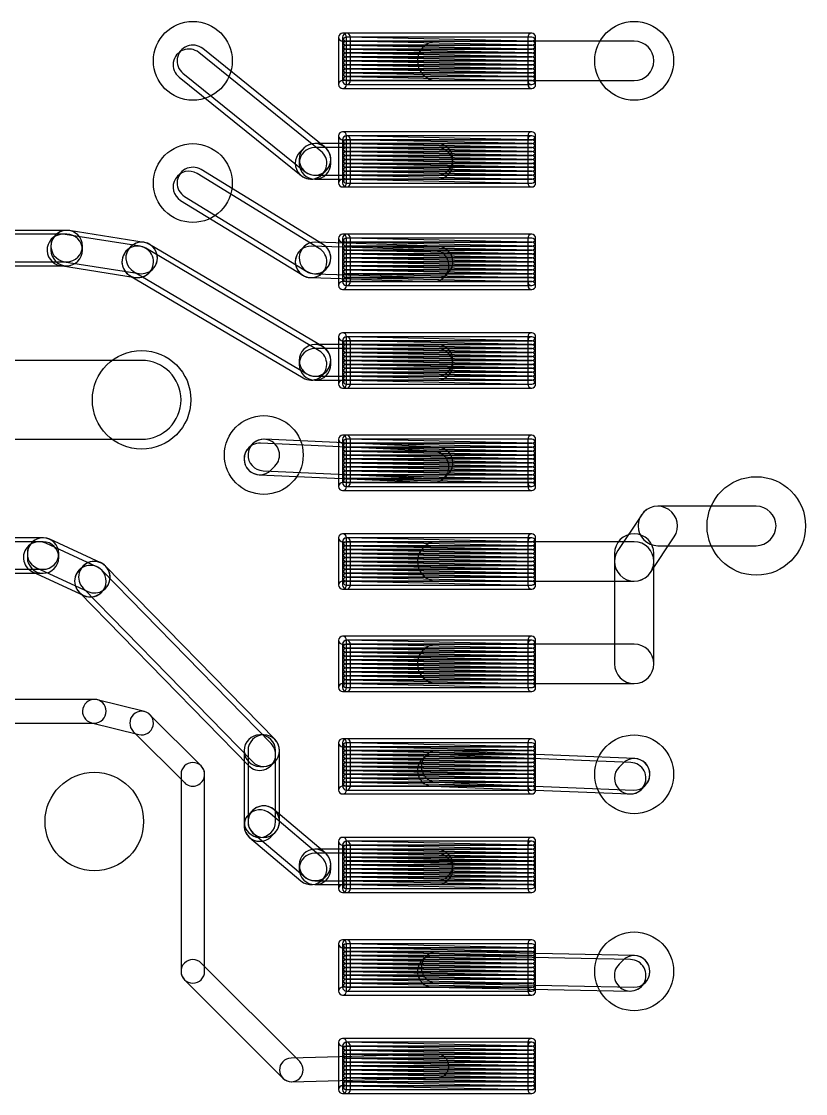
# Model space of a CAD drawing. Extents: x 2.7 to 76.1, y 3.1 to 47.6.
# Drawn here: x 5.58 to 10.63, y 13.07 to 19.98 of the extents above; entities that cross this region are included whole.
import ezdxf

# ---------------------------------------------------------------- set-up
doc = ezdxf.new("R2010")
doc.units = 0

msp = doc.modelspace()

# ---------------------------------------------------------------- linework, layer by layer
for points in [[(8.8646, 19.9041), (7.6454, 19.9041, 1), (7.6454, 19.85325), (8.8646, 19.85325, 1)], [(7.619975, 19.878675), (7.619975, 19.573875, 1), (7.670825, 19.573875), (7.670825, 19.878675, 1)], [(8.8646, 19.9041), (7.6708, 19.9041, 1), (7.6708, 19.85325), (8.8646, 19.85325, 1)], [(7.645375, 19.878675), (7.645375, 19.599275, 1), (7.696225, 19.599275), (7.696225, 19.878675, 1)], [(8.890025, 19.599275), (8.890025, 19.878675, 1), (8.839175, 19.878675), (8.839175, 19.599275, 1)], [(8.890025, 19.573875), (8.890025, 19.878675, 1), (8.839175, 19.878675), (8.839175, 19.573875, 1)], [(8.86514, 19.85329), (7.67134, 19.87869, 1), (7.670255, 19.827855), (8.864055, 19.802455, 1)], [(8.86514, 19.82789), (7.67134, 19.85329, 1), (7.670255, 19.802455), (8.864055, 19.777055, 1)], [(7.6708, 19.82785), (8.8646, 19.82785, 1), (8.8646, 19.8787), (7.6708, 19.8787, 1)], [(8.8646, 19.8787), (7.6708, 19.8787, 1), (7.6708, 19.82785), (8.8646, 19.82785, 1)], [(7.6708, 19.82785), (8.8646, 19.82785, 1), (8.8646, 19.8787), (7.6708, 19.8787, 1)], [(7.6708, 19.80245), (8.8646, 19.80245, 1), (8.8646, 19.8533), (7.6708, 19.8533, 1)], [(8.255, 19.59925), (9.525, 19.59925, 1), (9.525, 19.8533), (8.255, 19.8533, 1)], [(6.591, 19.621765), (7.3784, 18.986765, 1), (7.505995, 19.14498), (6.718595, 19.77998, 1)], [(7.531395, 19.17038), (6.743995, 19.80538, 1), (6.6164, 19.647165), (7.4038, 19.012165, 1)], [(8.86514, 19.80249), (7.67134, 19.82789, 1), (7.670255, 19.777055), (8.864055, 19.751655, 1)], [(8.86514, 19.77709), (7.67134, 19.80249, 1), (7.670255, 19.751655), (8.864055, 19.726255, 1)], [(8.86514, 19.75169), (7.67134, 19.77709, 1), (7.670255, 19.726255), (8.864055, 19.700855, 1)], [(7.6708, 19.77705), (8.8646, 19.77705, 1), (8.8646, 19.8279), (7.6708, 19.8279, 1)], [(7.6708, 19.75165), (8.8646, 19.75165, 1), (8.8646, 19.8025), (7.6708, 19.8025, 1)], [(7.6708, 19.72625), (8.8646, 19.72625, 1), (8.8646, 19.7771), (7.6708, 19.7771, 1)], [(8.86514, 19.72629), (7.67134, 19.75169, 1), (7.670255, 19.700855), (8.864055, 19.675455, 1)], [(8.86514, 19.70089), (7.67134, 19.72629, 1), (7.670255, 19.675455), (8.864055, 19.650055, 1)], [(8.86514, 19.67549), (7.67134, 19.70089, 1), (7.670255, 19.650055), (8.864055, 19.624655, 1)], [(7.6708, 19.70085), (8.8646, 19.70085, 1), (8.8646, 19.7517), (7.6708, 19.7517, 1)], [(7.6708, 19.67545), (8.8646, 19.67545, 1), (8.8646, 19.7263), (7.6708, 19.7263, 1)], [(7.6708, 19.65005), (8.8646, 19.65005, 1), (8.8646, 19.7009), (7.6708, 19.7009, 1)], [(8.86514, 19.65009), (7.67134, 19.67549, 1), (7.670255, 19.624655), (8.864055, 19.599255, 1)], [(7.6708, 19.62465), (8.8646, 19.62465, 1), (8.8646, 19.6755), (7.6708, 19.6755, 1)], [(7.6708, 19.59925), (8.8646, 19.59925, 1), (8.8646, 19.6501), (7.6708, 19.6501, 1)], [(7.6708, 19.57385), (8.8646, 19.57385, 1), (8.8646, 19.6247), (7.6708, 19.6247, 1)], [(7.6454, 19.54845), (8.8646, 19.54845, 1), (8.8646, 19.5993), (7.6454, 19.5993, 1)], [(8.8646, 19.2691), (7.6454, 19.2691, 1), (7.6454, 19.21825), (8.8646, 19.21825, 1)], [(7.619975, 19.243675), (7.619975, 18.938875, 1), (7.670825, 18.938875), (7.670825, 19.243675, 1)], [(8.86514, 19.21829), (7.67134, 19.24369, 1), (7.670255, 19.192855), (8.864055, 19.167455, 1)], [(8.86514, 19.19289), (7.67134, 19.21829, 1), (7.670255, 19.167455), (8.864055, 19.142055, 1)], [(7.6708, 19.19285), (8.8646, 19.19285, 1), (8.8646, 19.2437), (7.6708, 19.2437, 1)], [(8.8646, 19.2437), (7.6708, 19.2437, 1), (7.6708, 19.19285), (8.8646, 19.19285, 1)], [(7.645375, 19.218275), (7.645375, 18.938875, 1), (7.696225, 18.938875), (7.696225, 19.218275, 1)], [(7.6708, 19.16745), (8.8646, 19.16745, 1), (8.8646, 19.2183), (7.6708, 19.2183, 1)], [(8.890025, 18.938875), (8.890025, 19.243675, 1), (8.839175, 19.243675), (8.839175, 18.938875, 1)], [(8.890025, 18.938875), (8.890025, 19.218275, 1), (8.839175, 19.218275), (8.839175, 18.938875, 1)], [(7.514055, 18.994015), (7.539455, 19.019415, 1), (7.39574, 19.16313), (7.37034, 19.13773, 1)], [(8.255, 19.1929), (7.4676, 19.1929, 1), (7.4676, 18.98965), (8.255, 18.98965, 1)], [(7.365975, 19.091275), (7.365975, 19.065875, 1), (7.569225, 19.065875), (7.569225, 19.091275, 1)], [(7.4676, 18.96425), (8.255, 18.96425, 1), (8.255, 19.1675), (7.4676, 19.1675, 1)], [(8.86514, 19.16749), (7.67134, 19.19289, 1), (7.670255, 19.142055), (8.864055, 19.116655, 1)], [(8.86514, 19.14209), (7.67134, 19.16749, 1), (7.670255, 19.116655), (8.864055, 19.091255, 1)], [(8.86514, 19.11669), (7.67134, 19.14209, 1), (7.670255, 19.091255), (8.864055, 19.065855, 1)], [(7.6708, 19.14205), (8.8646, 19.14205, 1), (8.8646, 19.1929), (7.6708, 19.1929, 1)], [(7.6708, 19.11665), (8.8646, 19.11665, 1), (8.8646, 19.1675), (7.6708, 19.1675, 1)], [(7.6708, 19.09125), (8.8646, 19.09125, 1), (8.8646, 19.1421), (7.6708, 19.1421, 1)], [(8.86514, 19.09129), (7.67134, 19.11669, 1), (7.670255, 19.065855), (8.864055, 19.040455, 1)], [(8.86514, 19.06589), (7.67134, 19.09129, 1), (7.670255, 19.040455), (8.864055, 19.015055, 1)], [(7.6708, 19.06585), (8.8646, 19.06585, 1), (8.8646, 19.1167), (7.6708, 19.1167, 1)], [(7.6708, 19.04045), (8.8646, 19.04045, 1), (8.8646, 19.0913), (7.6708, 19.0913, 1)], [(6.60169, 18.826825), (7.38909, 18.344225, 1), (7.495305, 18.51752), (6.707905, 19.00012, 1)], [(7.520705, 18.54292), (6.733305, 19.02552, 1), (6.62709, 18.852225), (7.41449, 18.369625, 1)], [(8.86514, 19.04049), (7.67134, 19.06589, 1), (7.670255, 19.015055), (8.864055, 18.989655, 1)], [(8.86514, 19.01509), (7.67134, 19.04049, 1), (7.670255, 18.989655), (8.864055, 18.964255, 1)], [(8.86514, 18.98969), (7.67134, 19.01509, 1), (7.670255, 18.964255), (8.864055, 18.938855, 1)], [(7.6708, 19.01505), (8.8646, 19.01505, 1), (8.8646, 19.0659), (7.6708, 19.0659, 1)], [(7.6708, 18.98965), (8.8646, 18.98965, 1), (8.8646, 19.0405), (7.6708, 19.0405, 1)], [(7.6708, 18.96425), (8.8646, 18.96425, 1), (8.8646, 19.0151), (7.6708, 19.0151, 1)], [(7.6454, 18.91345), (8.8646, 18.91345, 1), (8.8646, 18.9643), (7.6454, 18.9643, 1)], [(7.6708, 18.93885), (8.8646, 18.93885, 1), (8.8646, 18.9897), (7.6708, 18.9897, 1)], [(7.6708, 18.91345), (8.8646, 18.91345, 1), (8.8646, 18.9643), (7.6708, 18.9643, 1)], [(5.8674, 18.6341), (4.1402, 18.6341, 1), (4.1402, 18.43085), (5.8674, 18.43085, 1)], [(4.1402, 18.40545), (5.8674, 18.40545, 1), (5.8674, 18.6087), (4.1402, 18.6087, 1)], [(5.82615, 18.40669), (6.30875, 18.33049, 1), (6.340445, 18.531255), (5.857845, 18.607455, 1)], [(6.365845, 18.556655), (5.883245, 18.632855, 1), (5.85155, 18.43209), (6.33415, 18.35589, 1)], [(5.969025, 18.507075), (5.969025, 18.532475, 1), (5.765775, 18.532475), (5.765775, 18.507075, 1)], [(8.8646, 18.6087), (7.6454, 18.6087, 1), (7.6454, 18.55785), (8.8646, 18.55785, 1)], [(7.619975, 18.583275), (7.619975, 18.278475, 1), (7.670825, 18.278475), (7.670825, 18.583275, 1)], [(8.8646, 18.6087), (7.6708, 18.6087, 1), (7.6708, 18.55785), (8.8646, 18.55785, 1)], [(7.645375, 18.583275), (7.645375, 18.303875, 1), (7.696225, 18.303875), (7.696225, 18.583275, 1)], [(8.890025, 18.303875), (8.890025, 18.583275, 1), (8.839175, 18.583275), (8.839175, 18.303875, 1)], [(8.890025, 18.278475), (8.890025, 18.583275, 1), (8.839175, 18.583275), (8.839175, 18.278475, 1)], [(6.2729, 18.34338), (7.3905, 17.68298, 1), (7.493895, 17.857965), (6.376295, 18.518365, 1)], [(6.396455, 18.359015), (6.421855, 18.384415, 1), (6.27814, 18.52813), (6.25274, 18.50273, 1)], [(6.27814, 18.52813), (6.25274, 18.50273, 1), (6.396455, 18.359015), (6.421855, 18.384415, 1)], [(7.519295, 17.883365), (6.401695, 18.543765, 1), (6.2983, 18.36878), (7.4159, 17.70838, 1)], [(7.43892, 18.3293), (8.22632, 18.3039, 1), (8.232875, 18.507045), (7.445475, 18.532445, 1)], [(7.514055, 18.359015), (7.539455, 18.384415, 1), (7.39574, 18.52813), (7.37034, 18.50273, 1)], [(7.39574, 18.52813), (7.37034, 18.50273, 1), (7.514055, 18.359015), (7.539455, 18.384415, 1)], [(8.258275, 18.532445), (7.470875, 18.557845, 1), (7.46432, 18.3547), (8.25172, 18.3293, 1)], [(8.86514, 18.55789), (7.67134, 18.58329, 1), (7.670255, 18.532455), (8.864055, 18.507055, 1)], [(8.86514, 18.53249), (7.67134, 18.55789, 1), (7.670255, 18.507055), (8.864055, 18.481655, 1)], [(8.86514, 18.50709), (7.67134, 18.53249, 1), (7.670255, 18.481655), (8.864055, 18.456255, 1)], [(7.6708, 18.53245), (8.8646, 18.53245, 1), (8.8646, 18.5833), (7.6708, 18.5833, 1)], [(7.6708, 18.50705), (8.8646, 18.50705, 1), (8.8646, 18.5579), (7.6708, 18.5579, 1)], [(7.6708, 18.48165), (8.8646, 18.48165, 1), (8.8646, 18.5325), (7.6708, 18.5325, 1)], [(8.86514, 18.48169), (7.67134, 18.50709, 1), (7.670255, 18.456255), (8.864055, 18.430855, 1)], [(8.86514, 18.45629), (7.67134, 18.48169, 1), (7.670255, 18.430855), (8.864055, 18.405455, 1)], [(8.86514, 18.43089), (7.67134, 18.45629, 1), (7.670255, 18.405455), (8.864055, 18.380055, 1)], [(7.6708, 18.45625), (8.8646, 18.45625, 1), (8.8646, 18.5071), (7.6708, 18.5071, 1)], [(7.6708, 18.43085), (8.8646, 18.43085, 1), (8.8646, 18.4817), (7.6708, 18.4817, 1)], [(8.8646, 18.4817), (7.6708, 18.4817, 1), (7.6708, 18.43085), (8.8646, 18.43085, 1)], [(7.6708, 18.43085), (8.8646, 18.43085, 1), (8.8646, 18.4817), (7.6708, 18.4817, 1)], [(7.6708, 18.40545), (8.8646, 18.40545, 1), (8.8646, 18.4563), (7.6708, 18.4563, 1)], [(8.86514, 18.40549), (7.67134, 18.43089, 1), (7.670255, 18.380055), (8.864055, 18.354655, 1)], [(8.86514, 18.38009), (7.67134, 18.40549, 1), (7.670255, 18.354655), (8.864055, 18.329255, 1)], [(8.86514, 18.35469), (7.67134, 18.38009, 1), (7.670255, 18.329255), (8.864055, 18.303855, 1)], [(7.6708, 18.38005), (8.8646, 18.38005, 1), (8.8646, 18.4309), (7.6708, 18.4309, 1)], [(7.6708, 18.35465), (8.8646, 18.35465, 1), (8.8646, 18.4055), (7.6708, 18.4055, 1)], [(7.6708, 18.32925), (8.8646, 18.32925, 1), (8.8646, 18.3801), (7.6708, 18.3801, 1)], [(7.6708, 18.30385), (8.8646, 18.30385, 1), (8.8646, 18.3547), (7.6708, 18.3547, 1)], [(7.6708, 18.27845), (8.8646, 18.27845, 1), (8.8646, 18.3293), (7.6708, 18.3293, 1)], [(7.6454, 18.25305), (8.8646, 18.25305, 1), (8.8646, 18.3039), (7.6454, 18.3039, 1)], [(8.8646, 17.9737), (7.6454, 17.9737, 1), (7.6454, 17.92285), (8.8646, 17.92285, 1)], [(7.619975, 17.948275), (7.619975, 17.643475, 1), (7.670825, 17.643475), (7.670825, 17.948275, 1)], [(8.890025, 17.643475), (8.890025, 17.948275, 1), (8.839175, 17.948275), (8.839175, 17.643475, 1)], [(8.255, 17.8975), (7.4676, 17.8975, 1), (7.4676, 17.69425), (8.255, 17.69425, 1)], [(7.365975, 17.795875), (7.365975, 17.770475, 1), (7.569225, 17.770475), (7.569225, 17.795875, 1)], [(8.86514, 17.92289), (7.67134, 17.94829, 1), (7.670255, 17.897455), (8.864055, 17.872055, 1)], [(8.86514, 17.89749), (7.67134, 17.92289, 1), (7.670255, 17.872055), (8.864055, 17.846655, 1)], [(8.86514, 17.87209), (7.67134, 17.89749, 1), (7.670255, 17.846655), (8.864055, 17.821255, 1)], [(7.6708, 17.89745), (8.8646, 17.89745, 1), (8.8646, 17.9483), (7.6708, 17.9483, 1)], [(8.8646, 17.9483), (7.6708, 17.9483, 1), (7.6708, 17.89745), (8.8646, 17.89745, 1)], [(7.645375, 17.922875), (7.645375, 17.643475, 1), (7.696225, 17.643475), (7.696225, 17.922875, 1)], [(7.6708, 17.87205), (8.8646, 17.87205, 1), (8.8646, 17.9229), (7.6708, 17.9229, 1)], [(7.6708, 17.84665), (8.8646, 17.84665, 1), (8.8646, 17.8975), (7.6708, 17.8975, 1)], [(8.890025, 17.643475), (8.890025, 17.922875, 1), (8.839175, 17.922875), (8.839175, 17.643475, 1)], [(7.4676, 17.66885), (8.255, 17.66885, 1), (8.255, 17.8721), (7.4676, 17.8721, 1)], [(8.86514, 17.84669), (7.67134, 17.87209, 1), (7.670255, 17.821255), (8.864055, 17.795855, 1)], [(8.86514, 17.82129), (7.67134, 17.84669, 1), (7.670255, 17.795855), (8.864055, 17.770455, 1)], [(7.6708, 17.82125), (8.8646, 17.82125, 1), (8.8646, 17.8721), (7.6708, 17.8721, 1)], [(7.6708, 17.79585), (8.8646, 17.79585, 1), (8.8646, 17.8467), (7.6708, 17.8467, 1)], [(4.1402, 17.28785), (6.35, 17.28785, 1), (6.35, 17.7959), (4.1402, 17.7959, 1)], [(8.86514, 17.79589), (7.67134, 17.82129, 1), (7.670255, 17.770455), (8.864055, 17.745055, 1)], [(8.86514, 17.77049), (7.67134, 17.79589, 1), (7.670255, 17.745055), (8.864055, 17.719655, 1)], [(8.86514, 17.74509), (7.67134, 17.77049, 1), (7.670255, 17.719655), (8.864055, 17.694255, 1)], [(7.6708, 17.77045), (8.8646, 17.77045, 1), (8.8646, 17.8213), (7.6708, 17.8213, 1)], [(7.6708, 17.74505), (8.8646, 17.74505, 1), (8.8646, 17.7959), (7.6708, 17.7959, 1)], [(7.6708, 17.71965), (8.8646, 17.71965, 1), (8.8646, 17.7705), (7.6708, 17.7705, 1)], [(8.86514, 17.71969), (7.67134, 17.74509, 1), (7.670255, 17.694255), (8.864055, 17.668855, 1)], [(8.86514, 17.69429), (7.67134, 17.71969, 1), (7.670255, 17.668855), (8.864055, 17.643455, 1)], [(7.6708, 17.69425), (8.8646, 17.69425, 1), (8.8646, 17.7451), (7.6708, 17.7451, 1)], [(7.6708, 17.66885), (8.8646, 17.66885, 1), (8.8646, 17.7197), (7.6708, 17.7197, 1)], [(7.6708, 17.64345), (8.8646, 17.64345, 1), (8.8646, 17.6943), (7.6708, 17.6943, 1)], [(7.6454, 17.61805), (8.8646, 17.61805, 1), (8.8646, 17.6689), (7.6454, 17.6689, 1)], [(7.6708, 17.61805), (8.8646, 17.61805, 1), (8.8646, 17.6689), (7.6708, 17.6689, 1)], [(7.06554, 17.25813), (7.04014, 17.23273, 1), (7.183855, 17.089015), (7.209255, 17.114415, 1)], [(8.25961, 17.236995), (7.14201, 17.287795, 1), (7.132785, 17.08475), (8.250385, 17.03395, 1)], [(8.8646, 17.3133), (7.6454, 17.3133, 1), (7.6454, 17.26245), (8.8646, 17.26245, 1)], [(7.619975, 17.287875), (7.619975, 16.983075, 1), (7.670825, 16.983075), (7.670825, 17.287875, 1)], [(8.86514, 17.26249), (7.67134, 17.28789, 1), (7.670255, 17.237055), (8.864055, 17.211655, 1)], [(8.8646, 17.3133), (7.6708, 17.3133, 1), (7.6708, 17.26245), (8.8646, 17.26245, 1)], [(7.645375, 17.287875), (7.645375, 17.008475, 1), (7.696225, 17.008475), (7.696225, 17.287875, 1)], [(7.6708, 17.23705), (8.8646, 17.23705, 1), (8.8646, 17.2879), (7.6708, 17.2879, 1)], [(8.890025, 17.008475), (8.890025, 17.287875, 1), (8.839175, 17.287875), (8.839175, 17.008475, 1)], [(8.890025, 16.983075), (8.890025, 17.287875, 1), (8.839175, 17.287875), (8.839175, 16.983075, 1)], [(7.107385, 17.05935), (8.224985, 17.00855, 1), (8.23421, 17.211595), (7.11661, 17.262395, 1)], [(8.86514, 17.23709), (7.67134, 17.26249, 1), (7.670255, 17.211655), (8.864055, 17.186255, 1)], [(8.86514, 17.21169), (7.67134, 17.23709, 1), (7.670255, 17.186255), (8.864055, 17.160855, 1)], [(8.86514, 17.18629), (7.67134, 17.21169, 1), (7.670255, 17.160855), (8.864055, 17.135455, 1)], [(7.6708, 17.21165), (8.8646, 17.21165, 1), (8.8646, 17.2625), (7.6708, 17.2625, 1)], [(7.6708, 17.18625), (8.8646, 17.18625, 1), (8.8646, 17.2371), (7.6708, 17.2371, 1)], [(7.6708, 17.16085), (8.8646, 17.16085, 1), (8.8646, 17.2117), (7.6708, 17.2117, 1)], [(8.86514, 17.16089), (7.67134, 17.18629, 1), (7.670255, 17.135455), (8.864055, 17.110055, 1)], [(8.86514, 17.13549), (7.67134, 17.16089, 1), (7.670255, 17.110055), (8.864055, 17.084655, 1)], [(8.86514, 17.11009), (7.67134, 17.13549, 1), (7.670255, 17.084655), (8.864055, 17.059255, 1)], [(7.6708, 17.13545), (8.8646, 17.13545, 1), (8.8646, 17.1863), (7.6708, 17.1863, 1)], [(7.6708, 17.11005), (8.8646, 17.11005, 1), (8.8646, 17.1609), (7.6708, 17.1609, 1)], [(7.6708, 17.08465), (8.8646, 17.08465, 1), (8.8646, 17.1355), (7.6708, 17.1355, 1)], [(8.86514, 17.08469), (7.67134, 17.11009, 1), (7.670255, 17.059255), (8.864055, 17.033855, 1)], [(8.86514, 17.05929), (7.67134, 17.08469, 1), (7.670255, 17.033855), (8.864055, 17.008455, 1)], [(7.6708, 17.05925), (8.8646, 17.05925, 1), (8.8646, 17.1101), (7.6708, 17.1101, 1)], [(8.8646, 17.1101), (7.6708, 17.1101, 1), (7.6708, 17.05925), (8.8646, 17.05925, 1)], [(7.6708, 17.05925), (8.8646, 17.05925, 1), (8.8646, 17.1101), (7.6708, 17.1101, 1)], [(7.6708, 17.03385), (8.8646, 17.03385, 1), (8.8646, 17.0847), (7.6708, 17.0847, 1)], [(7.6454, 16.95765), (8.8646, 16.95765, 1), (8.8646, 17.0085), (7.6454, 17.0085, 1)], [(7.6708, 17.00845), (8.8646, 17.00845, 1), (8.8646, 17.0593), (7.6708, 17.0593, 1)], [(7.6708, 16.98305), (8.8646, 16.98305, 1), (8.8646, 17.0339), (7.6708, 17.0339, 1)], [(9.63069, 16.43001), (9.78309, 16.65861, 1), (9.571705, 16.799535), (9.419305, 16.570935, 1)], [(9.6774, 16.60205), (10.3124, 16.60205, 1), (10.3124, 16.8561), (9.6774, 16.8561, 1)], [(5.715, 16.6529), (4.1402, 16.6529, 1), (4.1402, 16.44965), (5.715, 16.44965, 1)], [(6.087785, 16.491145), (5.757585, 16.643545, 1), (5.67241, 16.459), (6.00261, 16.3066, 1)], [(5.816625, 16.525875), (5.816625, 16.551275, 1), (5.613375, 16.551275), (5.613375, 16.525875, 1)], [(8.8646, 16.6783), (7.6454, 16.6783, 1), (7.6454, 16.62745), (8.8646, 16.62745, 1)], [(7.619975, 16.652875), (7.619975, 16.348075, 1), (7.670825, 16.348075), (7.670825, 16.652875, 1)], [(8.86514, 16.62749), (7.67134, 16.65289, 1), (7.670255, 16.602055), (8.864055, 16.576655, 1)], [(7.6708, 16.60205), (8.8646, 16.60205, 1), (8.8646, 16.6529), (7.6708, 16.6529, 1)], [(8.8646, 16.6529), (7.6708, 16.6529, 1), (7.6708, 16.60205), (8.8646, 16.60205, 1)], [(7.645375, 16.627475), (7.645375, 16.348075, 1), (7.696225, 16.348075), (7.696225, 16.627475, 1)], [(8.890025, 16.348075), (8.890025, 16.652875, 1), (8.839175, 16.652875), (8.839175, 16.348075, 1)], [(8.890025, 16.348075), (8.890025, 16.627475, 1), (8.839175, 16.627475), (8.839175, 16.348075, 1)], [(9.652025, 15.840075), (9.652025, 16.551275, 1), (9.397975, 16.551275), (9.397975, 15.840075, 1)], [(4.1402, 16.42425), (5.715, 16.42425, 1), (5.715, 16.6275), (4.1402, 16.6275, 1)], [(5.64701, 16.4336), (5.97721, 16.2812, 1), (6.062385, 16.465745), (5.732185, 16.618145, 1)], [(8.86514, 16.60209), (7.67134, 16.62749, 1), (7.670255, 16.576655), (8.864055, 16.551255, 1)], [(8.86514, 16.57669), (7.67134, 16.60209, 1), (7.670255, 16.551255), (8.864055, 16.525855, 1)], [(7.6708, 16.57665), (8.8646, 16.57665, 1), (8.8646, 16.6275), (7.6708, 16.6275, 1)], [(7.6708, 16.55125), (8.8646, 16.55125, 1), (8.8646, 16.6021), (7.6708, 16.6021, 1)], [(8.255, 16.37345), (9.525, 16.37345, 1), (9.525, 16.6275), (8.255, 16.6275, 1)], [(8.86514, 16.55129), (7.67134, 16.57669, 1), (7.670255, 16.525855), (8.864055, 16.500455, 1)], [(8.86514, 16.52589), (7.67134, 16.55129, 1), (7.670255, 16.500455), (8.864055, 16.475055, 1)], [(8.86514, 16.50049), (7.67134, 16.52589, 1), (7.670255, 16.475055), (8.864055, 16.449655, 1)], [(7.6708, 16.52585), (8.8646, 16.52585, 1), (8.8646, 16.5767), (7.6708, 16.5767, 1)], [(7.6708, 16.50045), (8.8646, 16.50045, 1), (8.8646, 16.5513), (7.6708, 16.5513, 1)], [(7.6708, 16.47505), (8.8646, 16.47505, 1), (8.8646, 16.5259), (7.6708, 16.5259, 1)], [(5.947115, 16.302445), (7.039315, 15.184845, 1), (7.18468, 15.3269), (6.09248, 16.4445, 1)], [(6.091655, 16.301615), (6.117055, 16.327015, 1), (5.97334, 16.47073), (5.94794, 16.44533, 1)], [(5.97334, 16.47073), (5.94794, 16.44533, 1), (6.091655, 16.301615), (6.117055, 16.327015, 1)], [(7.21008, 15.3523), (6.11788, 16.4699, 1), (5.972515, 16.327845), (7.064715, 15.210245, 1)], [(8.86514, 16.47509), (7.67134, 16.50049, 1), (7.670255, 16.449655), (8.864055, 16.424255, 1)], [(8.86514, 16.44969), (7.67134, 16.47509, 1), (7.670255, 16.424255), (8.864055, 16.398855, 1)], [(8.86514, 16.42429), (7.67134, 16.44969, 1), (7.670255, 16.398855), (8.864055, 16.373455, 1)], [(7.6708, 16.44965), (8.8646, 16.44965, 1), (8.8646, 16.5005), (7.6708, 16.5005, 1)], [(7.6708, 16.42425), (8.8646, 16.42425, 1), (8.8646, 16.4751), (7.6708, 16.4751, 1)], [(7.6708, 16.39885), (8.8646, 16.39885, 1), (8.8646, 16.4497), (7.6708, 16.4497, 1)], [(8.86514, 16.39889), (7.67134, 16.42429, 1), (7.670255, 16.373455), (8.864055, 16.348055, 1)], [(7.6708, 16.37345), (8.8646, 16.37345, 1), (8.8646, 16.4243), (7.6708, 16.4243, 1)], [(7.6708, 16.34805), (8.8646, 16.34805, 1), (8.8646, 16.3989), (7.6708, 16.3989, 1)], [(7.6454, 16.32265), (8.8646, 16.32265, 1), (8.8646, 16.3735), (7.6454, 16.3735, 1)], [(7.6708, 16.32265), (8.8646, 16.32265, 1), (8.8646, 16.3735), (7.6708, 16.3735, 1)], [(8.8646, 16.0179), (7.6454, 16.0179, 1), (7.6454, 15.96705), (8.8646, 15.96705, 1)], [(7.619975, 15.992475), (7.619975, 15.687675, 1), (7.670825, 15.687675), (7.670825, 15.992475, 1)], [(8.86514, 15.96709), (7.67134, 15.99249, 1), (7.670255, 15.941655), (8.864055, 15.916255, 1)], [(8.86514, 15.94169), (7.67134, 15.96709, 1), (7.670255, 15.916255), (8.864055, 15.890855, 1)], [(7.6708, 15.94165), (8.8646, 15.94165, 1), (8.8646, 15.9925), (7.6708, 15.9925, 1)], [(8.8646, 15.9925), (7.6708, 15.9925, 1), (7.6708, 15.94165), (8.8646, 15.94165, 1)], [(7.645375, 15.967075), (7.645375, 15.687675, 1), (7.696225, 15.687675), (7.696225, 15.967075, 1)], [(7.6708, 15.91625), (8.8646, 15.91625, 1), (8.8646, 15.9671), (7.6708, 15.9671, 1)], [(8.255, 15.71305), (9.525, 15.71305, 1), (9.525, 15.9671), (8.255, 15.9671, 1)], [(8.890025, 15.687675), (8.890025, 15.992475, 1), (8.839175, 15.992475), (8.839175, 15.687675, 1)], [(8.890025, 15.687675), (8.890025, 15.967075, 1), (8.839175, 15.967075), (8.839175, 15.687675, 1)], [(8.86514, 15.91629), (7.67134, 15.94169, 1), (7.670255, 15.890855), (8.864055, 15.865455, 1)], [(8.86514, 15.89089), (7.67134, 15.91629, 1), (7.670255, 15.865455), (8.864055, 15.840055, 1)], [(8.86514, 15.86549), (7.67134, 15.89089, 1), (7.670255, 15.840055), (8.864055, 15.814655, 1)], [(7.6708, 15.89085), (8.8646, 15.89085, 1), (8.8646, 15.9417), (7.6708, 15.9417, 1)], [(7.6708, 15.86545), (8.8646, 15.86545, 1), (8.8646, 15.9163), (7.6708, 15.9163, 1)], [(7.6708, 15.84005), (8.8646, 15.84005, 1), (8.8646, 15.8909), (7.6708, 15.8909, 1)], [(8.86514, 15.84009), (7.67134, 15.86549, 1), (7.670255, 15.814655), (8.864055, 15.789255, 1)], [(8.86514, 15.81469), (7.67134, 15.84009, 1), (7.670255, 15.789255), (8.864055, 15.763855, 1)], [(7.6708, 15.81465), (8.8646, 15.81465, 1), (8.8646, 15.8655), (7.6708, 15.8655, 1)], [(7.6708, 15.78925), (8.8646, 15.78925, 1), (8.8646, 15.8401), (7.6708, 15.8401, 1)], [(8.86514, 15.78929), (7.67134, 15.81469, 1), (7.670255, 15.763855), (8.864055, 15.738455, 1)], [(8.86514, 15.76389), (7.67134, 15.78929, 1), (7.670255, 15.738455), (8.864055, 15.713055, 1)], [(8.86514, 15.73849), (7.67134, 15.76389, 1), (7.670255, 15.713055), (8.864055, 15.687655, 1)], [(7.6708, 15.76385), (8.8646, 15.76385, 1), (8.8646, 15.8147), (7.6708, 15.8147, 1)], [(7.6708, 15.73845), (8.8646, 15.73845, 1), (8.8646, 15.7893), (7.6708, 15.7893, 1)], [(7.6708, 15.71305), (8.8646, 15.71305, 1), (8.8646, 15.7639), (7.6708, 15.7639, 1)], [(7.6454, 15.66225), (8.8646, 15.66225, 1), (8.8646, 15.7131), (7.6454, 15.7131, 1)], [(7.6708, 15.68765), (8.8646, 15.68765, 1), (8.8646, 15.7385), (7.6708, 15.7385, 1)], [(7.6708, 15.66225), (8.8646, 15.66225, 1), (8.8646, 15.7131), (7.6708, 15.7131, 1)], [(4.1402, 15.45905), (6.0452, 15.45905, 1), (6.0452, 15.6115), (4.1402, 15.6115, 1)], [(6.02671, 15.461325), (6.33151, 15.385125, 1), (6.368485, 15.53302), (6.063685, 15.60922, 1)], [(6.2961, 15.405175), (6.6263, 15.074975, 1), (6.734095, 15.18277), (6.403895, 15.51297, 1)], [(7.1374, 15.3829), (7.112, 15.3829, 1), (7.112, 15.17965), (7.1374, 15.17965, 1)], [(7.010375, 15.281275), (7.010375, 14.824075, 1), (7.213625, 14.824075), (7.213625, 15.281275, 1)], [(7.239025, 14.824075), (7.239025, 15.281275, 1), (7.035775, 15.281275), (7.035775, 14.824075, 1)], [(8.8646, 15.3575), (7.6454, 15.3575, 1), (7.6454, 15.30665), (8.8646, 15.30665, 1)], [(7.619975, 15.332075), (7.619975, 15.027275, 1), (7.670825, 15.027275), (7.670825, 15.332075, 1)], [(8.8646, 15.3575), (7.6708, 15.3575, 1), (7.6708, 15.30665), (8.8646, 15.30665, 1)], [(7.645375, 15.332075), (7.645375, 15.052675, 1), (7.696225, 15.052675), (7.696225, 15.332075, 1)], [(8.890025, 15.052675), (8.890025, 15.332075, 1), (8.839175, 15.332075), (8.839175, 15.052675, 1)], [(8.890025, 15.027275), (8.890025, 15.332075, 1), (8.839175, 15.332075), (8.839175, 15.027275, 1)], [(8.86514, 15.30669), (7.67134, 15.33209, 1), (7.670255, 15.281255), (8.864055, 15.255855, 1)], [(8.86514, 15.28129), (7.67134, 15.30669, 1), (7.670255, 15.255855), (8.864055, 15.230455, 1)], [(8.86514, 15.25589), (7.67134, 15.28129, 1), (7.670255, 15.230455), (8.864055, 15.205055, 1)], [(7.6708, 15.28125), (8.8646, 15.28125, 1), (8.8646, 15.3321), (7.6708, 15.3321, 1)], [(7.6708, 15.25585), (8.8646, 15.25585, 1), (8.8646, 15.3067), (7.6708, 15.3067, 1)], [(7.6708, 15.23045), (8.8646, 15.23045, 1), (8.8646, 15.2813), (7.6708, 15.2813, 1)], [(9.52906, 15.230415), (8.25906, 15.281215, 1), (8.250935, 15.07813), (9.520935, 15.02733, 1)], [(6.603975, 15.128875), (6.603975, 13.858875, 1), (6.756425, 13.858875), (6.756425, 15.128875, 1)], [(8.86514, 15.23049), (7.67134, 15.25589, 1), (7.670255, 15.205055), (8.864055, 15.179655, 1)], [(8.86514, 15.20509), (7.67134, 15.23049, 1), (7.670255, 15.179655), (8.864055, 15.154255, 1)], [(8.86514, 15.17969), (7.67134, 15.20509, 1), (7.670255, 15.154255), (8.864055, 15.128855, 1)], [(7.6708, 15.20505), (8.8646, 15.20505, 1), (8.8646, 15.2559), (7.6708, 15.2559, 1)], [(8.8646, 15.2559), (7.6708, 15.2559, 1), (7.6708, 15.20505), (8.8646, 15.20505, 1)], [(7.6708, 15.20505), (8.8646, 15.20505, 1), (8.8646, 15.2559), (7.6708, 15.2559, 1)], [(7.6708, 15.17965), (8.8646, 15.17965, 1), (8.8646, 15.2305), (7.6708, 15.2305, 1)], [(7.6708, 15.15425), (8.8646, 15.15425, 1), (8.8646, 15.2051), (7.6708, 15.2051, 1)], [(8.225535, 15.05273), (9.495535, 15.00193, 1), (9.50366, 15.205015), (8.23366, 15.255815, 1)], [(9.571455, 15.031615), (9.596855, 15.057015, 1), (9.45314, 15.20073), (9.42774, 15.17533, 1)], [(8.86514, 15.15429), (7.67134, 15.17969, 1), (7.670255, 15.128855), (8.864055, 15.103455, 1)], [(8.86514, 15.12889), (7.67134, 15.15429, 1), (7.670255, 15.103455), (8.864055, 15.078055, 1)], [(7.6708, 15.12885), (8.8646, 15.12885, 1), (8.8646, 15.1797), (7.6708, 15.1797, 1)], [(7.6708, 15.10345), (8.8646, 15.10345, 1), (8.8646, 15.1543), (7.6708, 15.1543, 1)], [(8.86514, 15.10349), (7.67134, 15.12889, 1), (7.670255, 15.078055), (8.864055, 15.052655, 1)], [(7.6708, 15.07805), (8.8646, 15.07805, 1), (8.8646, 15.1289), (7.6708, 15.1289, 1)], [(7.6708, 15.05265), (8.8646, 15.05265, 1), (8.8646, 15.1035), (7.6708, 15.1035, 1)], [(7.6708, 15.02725), (8.8646, 15.02725, 1), (8.8646, 15.0781), (7.6708, 15.0781, 1)], [(7.6454, 15.00185), (8.8646, 15.00185, 1), (8.8646, 15.0527), (7.6454, 15.0527, 1)], [(7.06554, 14.89593), (7.04014, 14.87053, 1), (7.183855, 14.726815), (7.209255, 14.752215, 1)], [(7.53324, 14.62225), (7.20304, 14.90165, 1), (7.071755, 14.746495), (7.401955, 14.467095, 1)], [(7.046355, 14.721095), (7.376555, 14.441695, 1), (7.50784, 14.59685), (7.17764, 14.87625, 1)], [(8.8646, 14.7225), (7.6454, 14.7225, 1), (7.6454, 14.67165), (8.8646, 14.67165, 1)], [(7.619975, 14.697075), (7.619975, 14.392275, 1), (7.670825, 14.392275), (7.670825, 14.697075, 1)], [(8.890025, 14.392275), (8.890025, 14.697075, 1), (8.839175, 14.697075), (8.839175, 14.392275, 1)], [(8.86514, 14.67169), (7.67134, 14.69709, 1), (7.670255, 14.646255), (8.864055, 14.620855, 1)], [(8.86514, 14.64629), (7.67134, 14.67169, 1), (7.670255, 14.620855), (8.864055, 14.595455, 1)], [(7.6708, 14.64625), (8.8646, 14.64625, 1), (8.8646, 14.6971), (7.6708, 14.6971, 1)], [(8.8646, 14.6971), (7.6708, 14.6971, 1), (7.6708, 14.64625), (8.8646, 14.64625, 1)], [(7.645375, 14.671675), (7.645375, 14.392275, 1), (7.696225, 14.392275), (7.696225, 14.671675, 1)], [(7.6708, 14.62085), (8.8646, 14.62085, 1), (8.8646, 14.6717), (7.6708, 14.6717, 1)], [(8.890025, 14.392275), (8.890025, 14.671675, 1), (8.839175, 14.671675), (8.839175, 14.392275, 1)], [(8.255, 14.6463), (7.4676, 14.6463, 1), (7.4676, 14.44305), (8.255, 14.44305, 1)], [(7.365975, 14.544675), (7.365975, 14.519275, 1), (7.569225, 14.519275), (7.569225, 14.544675, 1)], [(7.4676, 14.41765), (8.255, 14.41765, 1), (8.255, 14.6209), (7.4676, 14.6209, 1)], [(8.86514, 14.62089), (7.67134, 14.64629, 1), (7.670255, 14.595455), (8.864055, 14.570055, 1)], [(8.86514, 14.59549), (7.67134, 14.62089, 1), (7.670255, 14.570055), (8.864055, 14.544655, 1)], [(8.86514, 14.57009), (7.67134, 14.59549, 1), (7.670255, 14.544655), (8.864055, 14.519255, 1)], [(7.6708, 14.59545), (8.8646, 14.59545, 1), (8.8646, 14.6463), (7.6708, 14.6463, 1)], [(7.6708, 14.57005), (8.8646, 14.57005, 1), (8.8646, 14.6209), (7.6708, 14.6209, 1)], [(7.6708, 14.54465), (8.8646, 14.54465, 1), (8.8646, 14.5955), (7.6708, 14.5955, 1)], [(8.86514, 14.54469), (7.67134, 14.57009, 1), (7.670255, 14.519255), (8.864055, 14.493855, 1)], [(8.86514, 14.51929), (7.67134, 14.54469, 1), (7.670255, 14.493855), (8.864055, 14.468455, 1)], [(8.86514, 14.49389), (7.67134, 14.51929, 1), (7.670255, 14.468455), (8.864055, 14.443055, 1)], [(7.6708, 14.51925), (8.8646, 14.51925, 1), (8.8646, 14.5701), (7.6708, 14.5701, 1)], [(7.6708, 14.49385), (8.8646, 14.49385, 1), (8.8646, 14.5447), (7.6708, 14.5447, 1)], [(7.6708, 14.46845), (8.8646, 14.46845, 1), (8.8646, 14.5193), (7.6708, 14.5193, 1)], [(8.86514, 14.46849), (7.67134, 14.49389, 1), (7.670255, 14.443055), (8.864055, 14.417655, 1)], [(8.86514, 14.44309), (7.67134, 14.46849, 1), (7.670255, 14.417655), (8.864055, 14.392255, 1)], [(7.6708, 14.44305), (8.8646, 14.44305, 1), (8.8646, 14.4939), (7.6708, 14.4939, 1)], [(7.6708, 14.41765), (8.8646, 14.41765, 1), (8.8646, 14.4685), (7.6708, 14.4685, 1)], [(7.6708, 14.39225), (8.8646, 14.39225, 1), (8.8646, 14.4431), (7.6708, 14.4431, 1)], [(7.6454, 14.36685), (8.8646, 14.36685, 1), (8.8646, 14.4177), (7.6454, 14.4177, 1)], [(7.6708, 14.36685), (8.8646, 14.36685, 1), (8.8646, 14.4177), (7.6708, 14.4177, 1)], [(8.8646, 14.0621), (7.6454, 14.0621, 1), (7.6454, 14.01125), (8.8646, 14.01125, 1)], [(7.619975, 14.036675), (7.619975, 13.731875, 1), (7.670825, 13.731875), (7.670825, 14.036675, 1)], [(8.86514, 14.01129), (7.67134, 14.03669, 1), (7.670255, 13.985855), (8.864055, 13.960455, 1)], [(8.8646, 14.0621), (7.6708, 14.0621, 1), (7.6708, 14.01125), (8.8646, 14.01125, 1)], [(7.645375, 14.036675), (7.645375, 13.757275, 1), (7.696225, 13.757275), (7.696225, 14.036675, 1)], [(7.6708, 13.98585), (8.8646, 13.98585, 1), (8.8646, 14.0367), (7.6708, 14.0367, 1)], [(8.890025, 13.757275), (8.890025, 14.036675, 1), (8.839175, 14.036675), (8.839175, 13.757275, 1)], [(8.890025, 13.731875), (8.890025, 14.036675, 1), (8.839175, 14.036675), (8.839175, 13.731875, 1)], [(8.86514, 13.98589), (7.67134, 14.01129, 1), (7.670255, 13.960455), (8.864055, 13.935055, 1)], [(8.86514, 13.96049), (7.67134, 13.98589, 1), (7.670255, 13.935055), (8.864055, 13.909655, 1)], [(8.86514, 13.93509), (7.67134, 13.96049, 1), (7.670255, 13.909655), (8.864055, 13.884255, 1)], [(7.6708, 13.96045), (8.8646, 13.96045, 1), (8.8646, 14.0113), (7.6708, 14.0113, 1)], [(7.6708, 13.93505), (8.8646, 13.93505, 1), (8.8646, 13.9859), (7.6708, 13.9859, 1)], [(7.6708, 13.90965), (8.8646, 13.90965, 1), (8.8646, 13.9605), (7.6708, 13.9605, 1)], [(8.227565, 13.75727), (9.497565, 13.73187, 1), (9.50163, 13.935075), (8.23163, 13.960475, 1)], [(9.52703, 13.960475), (8.25703, 13.985875, 1), (8.252965, 13.78267), (9.522965, 13.75727, 1)], [(9.571455, 13.761615), (9.596855, 13.787015, 1), (9.45314, 13.93073), (9.42774, 13.90533, 1)], [(7.369095, 13.27777), (6.734095, 13.91277, 1), (6.6263, 13.804975), (7.2613, 13.169975, 1)], [(8.86514, 13.90969), (7.67134, 13.93509, 1), (7.670255, 13.884255), (8.864055, 13.858855, 1)], [(8.86514, 13.88429), (7.67134, 13.90969, 1), (7.670255, 13.858855), (8.864055, 13.833455, 1)], [(7.6708, 13.88425), (8.8646, 13.88425, 1), (8.8646, 13.9351), (7.6708, 13.9351, 1)], [(7.6708, 13.85885), (8.8646, 13.85885, 1), (8.8646, 13.9097), (7.6708, 13.9097, 1)], [(8.86514, 13.85889), (7.67134, 13.88429, 1), (7.670255, 13.833455), (8.864055, 13.808055, 1)], [(8.86514, 13.83349), (7.67134, 13.85889, 1), (7.670255, 13.808055), (8.864055, 13.782655, 1)], [(8.86514, 13.80809), (7.67134, 13.83349, 1), (7.670255, 13.782655), (8.864055, 13.757255, 1)], [(7.6708, 13.83345), (8.8646, 13.83345, 1), (8.8646, 13.8843), (7.6708, 13.8843, 1)], [(8.8646, 13.8843), (7.6708, 13.8843, 1), (7.6708, 13.83345), (8.8646, 13.83345, 1)], [(7.6708, 13.83345), (8.8646, 13.83345, 1), (8.8646, 13.8843), (7.6708, 13.8843, 1)], [(7.6708, 13.80805), (8.8646, 13.80805, 1), (8.8646, 13.8589), (7.6708, 13.8589, 1)], [(7.6708, 13.78265), (8.8646, 13.78265, 1), (8.8646, 13.8335), (7.6708, 13.8335, 1)], [(7.6454, 13.70645), (8.8646, 13.70645, 1), (8.8646, 13.7573), (7.6454, 13.7573, 1)], [(7.6708, 13.75725), (8.8646, 13.75725, 1), (8.8646, 13.8081), (7.6708, 13.8081, 1)], [(7.6708, 13.73185), (8.8646, 13.73185, 1), (8.8646, 13.7827), (7.6708, 13.7827, 1)], [(8.8646, 13.4271), (7.6454, 13.4271, 1), (7.6454, 13.37625), (8.8646, 13.37625, 1)], [(7.619975, 13.401675), (7.619975, 13.096875, 1), (7.670825, 13.096875), (7.670825, 13.401675, 1)], [(8.890025, 13.096875), (8.890025, 13.401675, 1), (8.839175, 13.401675), (8.839175, 13.096875, 1)], [(8.86514, 13.37629), (7.67134, 13.40169, 1), (7.670255, 13.350855), (8.864055, 13.325455, 1)], [(8.86514, 13.35089), (7.67134, 13.37629, 1), (7.670255, 13.325455), (8.864055, 13.300055, 1)], [(8.86514, 13.32549), (7.67134, 13.35089, 1), (7.670255, 13.300055), (8.864055, 13.274655, 1)], [(7.6708, 13.35085), (8.8646, 13.35085, 1), (8.8646, 13.4017), (7.6708, 13.4017, 1)], [(8.8646, 13.4017), (7.6708, 13.4017, 1), (7.6708, 13.35085), (8.8646, 13.35085, 1)], [(7.645375, 13.376275), (7.645375, 13.096875, 1), (7.696225, 13.096875), (7.696225, 13.376275, 1)], [(7.6708, 13.32545), (8.8646, 13.32545, 1), (8.8646, 13.3763), (7.6708, 13.3763, 1)], [(7.6708, 13.30005), (8.8646, 13.30005, 1), (8.8646, 13.3509), (7.6708, 13.3509, 1)], [(8.890025, 13.096875), (8.890025, 13.376275, 1), (8.839175, 13.376275), (8.839175, 13.096875, 1)], [(8.25294, 13.32547), (7.31314, 13.30007, 1), (7.317255, 13.147675), (8.257055, 13.173075, 1)], [(8.86514, 13.30009), (7.67134, 13.32549, 1), (7.670255, 13.274655), (8.864055, 13.249255, 1)], [(8.86514, 13.27469), (7.67134, 13.30009, 1), (7.670255, 13.249255), (8.864055, 13.223855, 1)], [(8.86514, 13.24929), (7.67134, 13.27469, 1), (7.670255, 13.223855), (8.864055, 13.198455, 1)], [(7.6708, 13.27465), (8.8646, 13.27465, 1), (8.8646, 13.3255), (7.6708, 13.3255, 1)], [(7.6708, 13.24925), (8.8646, 13.24925, 1), (8.8646, 13.3001), (7.6708, 13.3001, 1)], [(7.6708, 13.22385), (8.8646, 13.22385, 1), (8.8646, 13.2747), (7.6708, 13.2747, 1)], [(8.86514, 13.22389), (7.67134, 13.24929, 1), (7.670255, 13.198455), (8.864055, 13.173055, 1)], [(8.86514, 13.19849), (7.67134, 13.22389, 1), (7.670255, 13.173055), (8.864055, 13.147655, 1)], [(8.86514, 13.17309), (7.67134, 13.19849, 1), (7.670255, 13.147655), (8.864055, 13.122255, 1)], [(7.6708, 13.19845), (8.8646, 13.19845, 1), (8.8646, 13.2493), (7.6708, 13.2493, 1)], [(7.6708, 13.17305), (8.8646, 13.17305, 1), (8.8646, 13.2239), (7.6708, 13.2239, 1)], [(7.6708, 13.14765), (8.8646, 13.14765, 1), (8.8646, 13.1985), (7.6708, 13.1985, 1)], [(8.86514, 13.14769), (7.67134, 13.17309, 1), (7.670255, 13.122255), (8.864055, 13.096855, 1)], [(7.6708, 13.12225), (8.8646, 13.12225, 1), (8.8646, 13.1731), (7.6708, 13.1731, 1)], [(7.6708, 13.09685), (8.8646, 13.09685, 1), (8.8646, 13.1477), (7.6708, 13.1477, 1)], [(7.6454, 13.07145), (8.8646, 13.07145, 1), (8.8646, 13.1223), (7.6454, 13.1223, 1)], [(7.6708, 13.07145), (8.8646, 13.07145, 1), (8.8646, 13.1223), (7.6708, 13.1223, 1)]]:
    msp.add_lwpolyline(points, format="xyb", close=True)
for centre, radius in [((6.6802, 19.726275), 0.254), ((9.525, 19.726275), 0.254), ((6.6802, 18.938875), 0.254), ((6.35, 17.541875), 0.3175), ((7.1374, 17.186275), 0.254), ((10.3124, 16.729075), 0.3175), ((9.525, 15.128875), 0.254), ((6.0452, 14.824075), 0.3175), ((9.525, 13.858875), 0.254)]:
    msp.add_circle(centre, radius)

doc.saveas('drawing.dxf')
